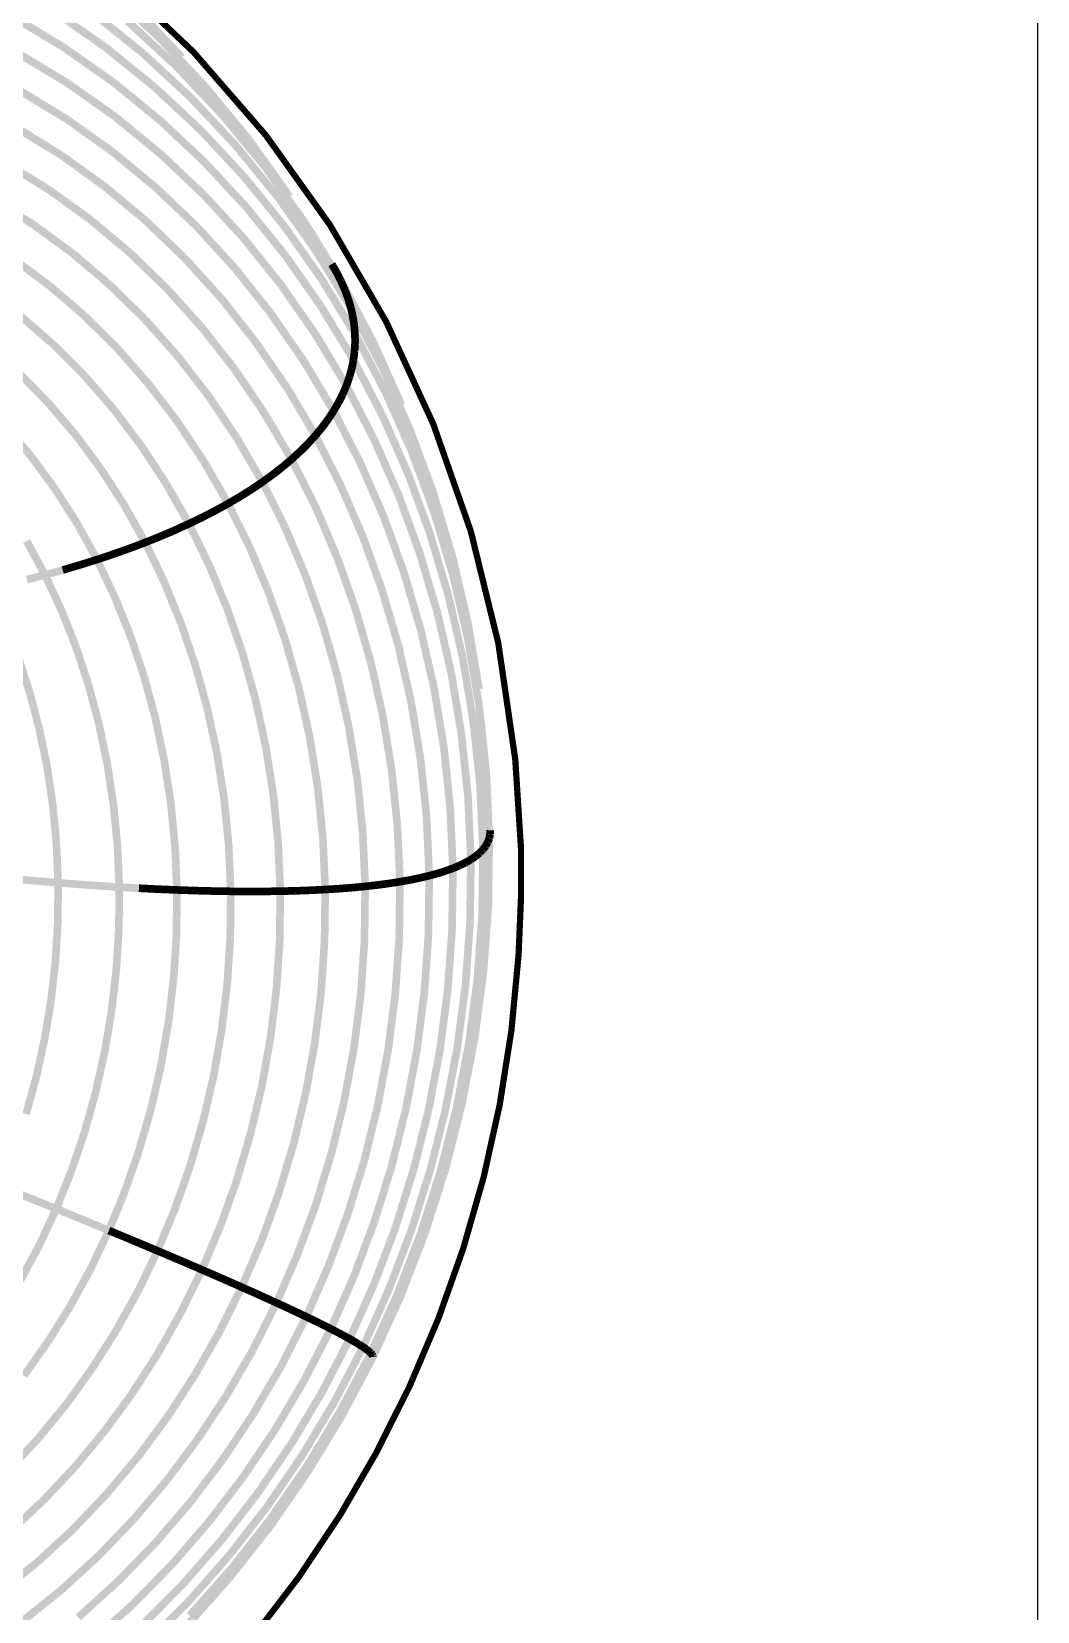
# Model space of a CAD drawing. Extents: x 0 to 350, y 0 to 388.
# Drawn here: x 244.1 to 350, y 129.4 to 295.8 of the extents above; entities that cross this region are included whole.
import ezdxf

# ---------------------------------------------------------------- set-up
doc = ezdxf.new("R2010")
doc.units = 0
doc.layers.get('0').update_dxf_attribs({"linetype": 'CONTINUOUS'})

msp = doc.modelspace()

# ---------------------------------------------------------------- linework, layer by layer
at = {"color": 7}
msp.add_lwpolyline([(0, 387.742), (350, 387.742), (350, 30.744), (0, 30.744), (0, 387.742)], close=True, dxfattribs=at)
at = {"color": 1, "const_width": 0.6543}
msp.add_lwpolyline([(267.608, 126.895), (272.276, 133.022), (276.553, 139.435), (280.429, 146.112), (283.894, 153.034), (286.934, 160.178), (289.54, 167.523), (291.699, 175.048), (293.401, 182.732), (294.633, 190.552), (295.384, 198.49), (295.64, 204.515), (295.643, 206.522), (295.643, 209.67), (295.035, 219.112), (293.252, 231.337), (290.353, 243.136), (286.395, 254.448), (281.441, 265.21), (275.547, 275.362), (268.773, 284.841), (261.178, 293.584), (252.823, 301.53)], dxfattribs=at)
at = {"color": 5, "const_width": 0.8068}
for points in [[(257.375, 295.281), (252.047, 300.186)], [(251.919, 294.083), (246.505, 297.871)], [(255.921, 293.4), (250.595, 297.696)], [(259.934, 293.045), (254.82, 298.431)], [(247.492, 294.1), (242.042, 297.375)], [(259.425, 292.038), (254.241, 296.834)], [(262.368, 290.001), (257.375, 295.281)], [(247.944, 290.303), (242.708, 293.47)], [(252.71, 290.429), (247.492, 294.1)], [(257.069, 289.906), (251.919, 294.083)], [(260.951, 288.724), (255.921, 293.4)], [(264.284, 286.876), (259.425, 292.038)], [(247.852, 286.511), (242.843, 289.563)], [(252.955, 286.755), (247.944, 290.303)], [(257.674, 286.378), (252.71, 290.429)], [(261.935, 285.36), (257.069, 289.906)], [(267.003, 284.372), (262.368, 290.001)], [(265.665, 283.691), (260.951, 288.724)], [(252.65, 283.089), (247.852, 286.511)], [(257.724, 282.84), (252.955, 286.755)], [(262.363, 281.97), (257.674, 286.378)], [(268.796, 281.372), (264.284, 286.876)], [(247.217, 282.746), (242.439, 285.68)], [(266.493, 280.465), (261.935, 285.36)], [(271.267, 278.419), (267.003, 284.372)], [(251.792, 279.456), (247.217, 282.746)], [(257.215, 279.313), (252.65, 283.089)], [(262.228, 278.576), (257.724, 282.84)], [(270.043, 278.322), (265.665, 283.691)], [(246.039, 279.039), (241.5, 281.851)], [(266.758, 277.223), (262.363, 281.97)], [(272.945, 275.55), (268.796, 281.372)], [(256.147, 275.827), (251.792, 279.456)], [(261.527, 275.203), (257.215, 279.313)], [(270.728, 275.245), (266.493, 280.465)], [(244.325, 275.413), (240.029, 278.102)], [(250.387, 275.885), (246.039, 279.039)], [(266.451, 273.984), (262.228, 278.576)], [(274.07, 272.645), (270.043, 278.322)], [(254.524, 272.404), (250.387, 275.885)], [(260.26, 271.872), (256.147, 275.827)], [(270.841, 272.159), (266.758, 277.223)], [(248.44, 272.398), (244.325, 275.413)], [(265.57, 270.774), (261.527, 275.203)], [(274.622, 269.722), (270.728, 275.245)], [(276.714, 269.437), (272.945, 275.55)], [(270.374, 269.087), (266.451, 273.984)], [(277.726, 266.682), (274.07, 272.645)], [(245.965, 269.021), (242.086, 271.898)], [(252.356, 269.069), (248.44, 272.398)], [(258.433, 268.611), (254.524, 272.404)], [(264.118, 267.614), (260.26, 271.872)], [(274.595, 266.802), (270.841, 272.159)], [(275.725, 271.261), (276.251, 270.351)], [(269.326, 266.049), (265.57, 270.774)], [(278.16, 263.922), (274.622, 269.722)], [(276.251, 270.351), (276.714, 269.437)], [(276.714, 269.437), (277.115, 268.52)], [(280.088, 263.059), (276.714, 269.437)], [(249.659, 265.846), (245.965, 269.021)], [(256.057, 265.442), (252.356, 269.069)], [(262.099, 264.525), (258.433, 268.611)], [(267.7, 263.069), (264.118, 267.614)], [(273.982, 263.904), (270.374, 269.087)], [(277.115, 268.52), (277.453, 267.601)], [(277.453, 267.601), (277.726, 266.682)], [(253.15, 262.387), (249.659, 265.846)], [(272.78, 261.048), (269.326, 266.049)], [(278.005, 261.174), (274.595, 266.802)], [(277.726, 266.682), (277.935, 265.762)], [(281, 260.461), (277.726, 266.682)], [(246.45, 262.759), (242.981, 265.78)], [(259.529, 261.534), (256.057, 265.442)], [(265.507, 260.167), (262.099, 264.525)], [(277.935, 265.762), (278.08, 264.841)], [(278.08, 264.841), (278.16, 263.922)], [(249.73, 259.468), (246.45, 262.759)], [(270.997, 258.258), (267.7, 263.069)], [(277.259, 258.459), (273.982, 263.904)], [(278.173, 263.003), (278.123, 262.088)], [(278.16, 263.922), (278.173, 263.003)], [(281.327, 257.87), (278.16, 263.922)], [(283.053, 256.448), (280.088, 263.059)], [(256.424, 258.659), (253.15, 262.387)], [(262.756, 257.364), (259.529, 261.534)], [(275.919, 255.797), (272.78, 261.048)], [(278.005, 261.174), (277.822, 260.265)], [(278.123, 262.088), (278.005, 261.174)], [(281.059, 255.302), (278.005, 261.174)], [(245.821, 256.707), (242.752, 259.829)], [(252.805, 255.921), (249.73, 259.468)], [(268.64, 255.552), (265.507, 260.167)], [(277.574, 259.359), (277.259, 258.459)], [(277.822, 260.265), (277.574, 259.359)], [(283.877, 254.01), (281, 260.461)], [(259.467, 254.679), (256.424, 258.659)], [(273.993, 253.205), (270.997, 258.258)], [(276.878, 257.565), (276.432, 256.678)], [(277.259, 258.459), (276.878, 257.565)], [(280.194, 252.778), (277.259, 258.459)], [(284.11, 251.593), (281.327, 257.87)], [(248.699, 253.341), (245.821, 256.707)], [(255.665, 252.136), (252.805, 255.921)], [(265.723, 252.949), (262.756, 257.364)], [(276.432, 256.678), (275.919, 255.797)], [(262.268, 250.468), (259.467, 254.679)], [(271.487, 250.702), (268.64, 255.552)], [(275.342, 254.923), (274.7, 254.059)], [(275.919, 255.797), (275.342, 254.923)], [(278.73, 250.315), (275.919, 255.797)], [(283.744, 249.213), (281.059, 255.302)], [(244.136, 250.935), (241.455, 254.121)], [(251.375, 249.747), (248.699, 253.341)], [(268.421, 248.309), (265.723, 252.949)], [(273.993, 253.205), (273.221, 252.36)], [(274.7, 254.059), (273.993, 253.205)], [(276.674, 247.93), (273.993, 253.205)], [(282.774, 246.885), (280.194, 252.778)], [(286.348, 247.357), (283.877, 254.01)], [(246.63, 247.533), (244.136, 250.935)], [(258.297, 248.127), (255.665, 252.136)], [(272.386, 251.526), (271.487, 250.702)], [(273.221, 252.36), (272.386, 251.526)], [(286.5, 245.118), (284.11, 251.593)], [(253.837, 245.943), (251.375, 249.747)], [(264.813, 246.041), (262.268, 250.468)], [(270.527, 249.892), (269.504, 249.094)], [(271.487, 250.702), (270.527, 249.892)], [(274.038, 245.642), (271.487, 250.702)], [(281.201, 244.628), (278.73, 250.315)], [(286.048, 242.93), (283.744, 249.213)], [(248.926, 243.931), (246.63, 247.533)], [(260.689, 243.914), (258.297, 248.127)], [(267.278, 247.539), (266.075, 246.782)], [(268.421, 248.309), (267.278, 247.539)], [(269.504, 249.094), (268.421, 248.309)], [(270.838, 243.466), (268.421, 248.309)], [(279.033, 242.457), (276.674, 247.93)], [(256.078, 241.943), (253.837, 245.943)], [(264.813, 246.041), (263.495, 245.316)], [(266.075, 246.782), (264.813, 246.041)], [(267.094, 241.419), (264.813, 246.041)], [(284.988, 240.805), (282.774, 246.885)], [(288.403, 240.53), (286.348, 247.357)], [(262.12, 244.606), (260.689, 243.914)], [(263.495, 245.316), (262.12, 244.606)], [(276.281, 240.391), (274.038, 245.642)], [(283.323, 238.76), (281.201, 244.628)], [(288.488, 238.475), (286.5, 245.118)], [(251.014, 240.144), (248.926, 243.931)], [(257.667, 242.582), (256.078, 241.943)], [(259.205, 243.239), (257.667, 242.582)], [(260.689, 243.914), (259.205, 243.239)], [(262.833, 239.515), (260.689, 243.914)], [(272.965, 238.441), (270.838, 243.466)], [(287.964, 236.482), (286.048, 242.93)], [(245.535, 238.528), (243.596, 242.105)], [(254.438, 241.325), (252.75, 240.724)], [(256.078, 241.943), (254.438, 241.325)], [(258.086, 237.768), (256.078, 241.943)], [(269.101, 236.623), (267.094, 241.419)], [(281.059, 236.812), (279.033, 242.457)], [(249.232, 239.584), (247.405, 239.045)], [(251.014, 240.144), (249.232, 239.584)], [(252.75, 240.724), (251.014, 240.144)], [(252.887, 236.19), (251.014, 240.144)], [(264.72, 234.95), (262.833, 239.515)], [(278.209, 234.971), (276.281, 240.391)], [(286.832, 234.565), (284.988, 240.805)], [(290.034, 233.56), (288.403, 240.53)], [(245.535, 238.528), (243.623, 238.031)], [(247.405, 239.045), (245.535, 238.528)], [(247.274, 234.792), (245.535, 238.528)], [(259.853, 233.434), (258.086, 237.768)], [(274.791, 233.253), (272.965, 238.441)], [(285.089, 232.739), (283.323, 238.76)], [(290.066, 231.692), (288.488, 238.475)], [(254.535, 232.085), (252.887, 236.19)], [(270.826, 231.673), (269.101, 236.623)], [(282.746, 231.016), (281.059, 236.812)], [(289.487, 229.9), (287.964, 236.482)], [(248.804, 230.914), (247.274, 234.792)], [(266.342, 230.239), (264.72, 234.95)], [(279.813, 229.409), (278.209, 234.971)], [(288.295, 228.194), (286.832, 234.565)], [(261.372, 228.961), (259.853, 233.434)], [(276.312, 227.93), (274.791, 233.253)], [(286.492, 226.59), (285.089, 232.739)], [(291.237, 226.474), (290.034, 233.56)], [(250.121, 226.912), (248.804, 230.914)], [(255.951, 227.849), (254.535, 232.085)], [(272.262, 226.591), (270.826, 231.673)], [(284.084, 225.095), (282.746, 231.016)], [(291.229, 224.797), (290.066, 231.692)], [(243.924, 226.153), (242.704, 229.927)], [(267.693, 225.4), (266.342, 230.239)], [(281.088, 223.727), (279.813, 229.409)], [(290.609, 223.206), (289.487, 229.9)], [(257.134, 223.5), (255.951, 227.849)], [(262.639, 224.368), (261.372, 228.961)], [(277.52, 222.491), (276.312, 227.93)], [(289.374, 221.717), (288.295, 228.194)], [(244.941, 222.278), (243.924, 226.153)], [(251.219, 222.801), (250.121, 226.912)], [(273.404, 221.4), (272.262, 226.591)], [(287.525, 220.336), (286.492, 226.59)], [(263.646, 219.674), (262.639, 224.368)], [(268.768, 220.459), (267.693, 225.4)], [(285.072, 219.078), (284.084, 225.095)], [(291.975, 217.819), (291.229, 224.797)], [(252.094, 218.602), (251.219, 222.801)], [(258.075, 219.054), (257.134, 223.5)], [(282.028, 217.951), (281.088, 223.727)], [(291.328, 216.435), (290.609, 223.206)], [(245.751, 218.318), (244.941, 222.278)], [(274.248, 216.12), (273.404, 221.4)], [(278.412, 216.961), (277.52, 222.491)], [(290.064, 215.161), (289.374, 221.717)], [(264.392, 214.902), (263.646, 219.674)], [(269.562, 215.433), (268.768, 220.459)], [(288.188, 214.008), (287.525, 220.336)], [(246.352, 214.292), (245.751, 218.318)], [(252.743, 214.331), (252.094, 218.602)], [(258.771, 214.534), (258.075, 219.054)], [(282.631, 212.102), (282.028, 217.951)], [(285.706, 212.987), (285.072, 219.078)], [(292.299, 210.789), (291.975, 217.819)], [(274.789, 210.777), (274.248, 216.12)], [(278.985, 211.364), (278.412, 216.961)], [(291.64, 209.611), (291.328, 216.435)], [(246.742, 210.214), (246.352, 214.292)], [(253.162, 210.008), (252.743, 214.331)], [(259.221, 209.959), (258.771, 214.534)], [(264.871, 210.071), (264.392, 214.902)], [(270.074, 210.345), (269.562, 215.433)], [(290.365, 208.555), (290.064, 215.161)], [(285.981, 206.848), (285.706, 212.987)], [(288.476, 207.632), (288.188, 214.008)], [(279.237, 205.722), (278.985, 211.364)], [(282.896, 206.21), (282.631, 212.102)], [(292.381, 211.208), (292.299, 210.789)], [(292.396, 211.639), (292.381, 211.208)], [(246.918, 206.105), (246.742, 210.214)], [(253.352, 205.649), (253.162, 210.008)], [(259.423, 205.347), (259.221, 209.959)], [(265.086, 205.202), (264.871, 210.071)], [(270.301, 205.216), (270.074, 210.345)], [(275.029, 205.391), (274.789, 210.777)], [(291.64, 209.611), (291.284, 209.244)], [(291.546, 202.765), (291.64, 209.611)], [(291.928, 209.991), (291.64, 209.611)], [(292.148, 210.384), (291.928, 209.991)], [(292.299, 210.789), (292.148, 210.384)], [(292.202, 203.736), (292.299, 210.789)], [(288.476, 207.632), (287.711, 207.355)], [(288.39, 201.234), (288.476, 207.632)], [(289.173, 207.924), (288.476, 207.632)], [(289.803, 208.233), (289.173, 207.924)], [(290.365, 208.555), (289.803, 208.233)], [(290.275, 201.927), (290.365, 208.555)], [(290.858, 208.893), (290.365, 208.555)], [(291.284, 209.244), (290.858, 208.893)], [(244.701, 206.291), (242.451, 206.494)], [(246.918, 206.105), (244.701, 206.291)], [(246.882, 201.98), (246.918, 206.105)], [(249.1, 205.935), (246.918, 206.105)], [(251.245, 205.784), (249.1, 205.935)], [(281.739, 206.03), (280.519, 205.868)], [(282.896, 206.21), (281.739, 206.03)], [(282.82, 200.297), (282.896, 206.21)], [(283.989, 206.405), (282.896, 206.21)], [(285.018, 206.619), (283.989, 206.405)], [(285.981, 206.848), (285.018, 206.619)], [(285.902, 200.688), (285.981, 206.848)], [(286.88, 207.093), (285.981, 206.848)], [(287.711, 207.355), (286.88, 207.093)], [(253.352, 205.649), (251.245, 205.784)], [(253.31, 201.273), (253.352, 205.649)], [(255.418, 205.53), (253.352, 205.649)], [(257.442, 205.43), (255.418, 205.53)], [(259.423, 205.347), (257.442, 205.43)], [(259.376, 200.717), (259.423, 205.347)], [(261.357, 205.281), (259.423, 205.347)], [(263.247, 205.233), (261.357, 205.281)], [(265.086, 205.202), (263.247, 205.233)], [(265.034, 200.314), (265.086, 205.202)], [(266.876, 205.189), (265.086, 205.202)], [(268.616, 205.194), (266.876, 205.19)], [(270.301, 205.216), (268.616, 205.194)], [(270.242, 200.071), (270.301, 205.216)], [(271.932, 205.257), (270.301, 205.218)], [(273.509, 205.315), (271.932, 205.257)], [(275.029, 205.391), (273.509, 205.315)], [(274.964, 199.985), (275.029, 205.391)], [(276.491, 205.484), (275.029, 205.391)], [(277.894, 205.595), (276.491, 205.484)], [(279.237, 205.722), (277.894, 205.595)], [(279.167, 200.061), (279.237, 205.722)], [(280.519, 205.868), (279.237, 205.722)], [(291.049, 195.924), (291.546, 202.765)], [(291.685, 196.69), (292.202, 203.736)], [(246.633, 197.859), (246.882, 201.98)], [(253.038, 196.902), (253.31, 201.273)], [(287.933, 194.84), (288.39, 201.234)], [(289.796, 195.305), (290.275, 201.927)], [(259.079, 196.091), (259.376, 200.717)], [(264.714, 195.432), (265.034, 200.314)], [(269.9, 194.928), (270.242, 200.071)], [(274.598, 194.584), (274.964, 199.985)], [(278.777, 194.404), (279.167, 200.061)], [(282.407, 194.388), (282.82, 200.297)], [(285.465, 194.532), (285.902, 200.688)], [(246.172, 193.758), (246.633, 197.859)], [(252.537, 192.553), (253.038, 196.902)], [(258.538, 191.488), (259.079, 196.091)], [(290.752, 189.679), (291.685, 196.69)], [(264.13, 190.572), (264.714, 195.432)], [(269.274, 189.811), (269.9, 194.928)], [(273.931, 189.21), (274.598, 194.584)], [(278.068, 188.775), (278.777, 194.404)], [(281.657, 188.508), (282.407, 194.388)], [(284.675, 188.408), (285.465, 194.532)], [(287.105, 188.479), (287.933, 194.84)], [(288.931, 188.715), (289.796, 195.305)], [(290.147, 189.118), (291.049, 195.924)], [(245.502, 189.694), (246.172, 193.758)], [(251.809, 188.243), (252.537, 192.553)], [(257.753, 186.927), (258.538, 191.488)], [(244.625, 185.686), (245.502, 189.694)], [(263.285, 185.757), (264.13, 190.572)], [(268.369, 184.74), (269.274, 189.811)], [(289.407, 182.732), (290.752, 189.679)], [(250.858, 183.992), (251.809, 188.243)], [(272.966, 183.884), (273.931, 189.21)], [(277.043, 183.196), (278.068, 188.775)], [(280.574, 182.681), (281.657, 188.508)], [(283.536, 182.341), (284.675, 188.408)], [(285.91, 182.175), (287.105, 188.479)], [(287.683, 182.188), (288.931, 188.715)], [(288.851, 182.374), (290.147, 189.118)], [(256.726, 182.427), (257.753, 186.927)], [(243.546, 181.749), (244.625, 185.686)], [(262.181, 181.007), (263.285, 185.757)], [(267.188, 179.737), (268.369, 184.74)], [(249.689, 179.816), (250.858, 183.992)], [(271.708, 178.631), (272.966, 183.884)], [(275.708, 177.694), (277.043, 183.196)], [(279.164, 176.933), (280.574, 182.681)], [(287.656, 175.879), (289.407, 182.732)], [(255.463, 178.01), (256.726, 182.427)], [(260.826, 176.341), (262.181, 181.007)], [(282.053, 176.353), (283.536, 182.341)], [(284.354, 175.957), (285.91, 182.175)], [(286.06, 175.747), (287.683, 182.188)], [(287.161, 175.72), (288.851, 182.374)], [(248.306, 175.734), (249.689, 179.816)], [(265.737, 174.825), (267.188, 179.737)], [(253.971, 173.689), (255.463, 178.01)], [(270.163, 173.47), (271.708, 178.631)], [(274.07, 172.289), (275.708, 177.694)], [(259.223, 171.779), (260.826, 176.341)], [(277.434, 171.287), (279.164, 176.933)], [(280.231, 170.473), (282.053, 176.353)], [(246.714, 171.764), (248.306, 175.734)], [(264.022, 170.021), (265.737, 174.825)], [(282.446, 169.85), (284.354, 175.957)], [(284.067, 169.42), (286.06, 175.747)], [(285.089, 169.186), (287.161, 175.72)], [(285.508, 169.149), (287.656, 175.879)], [(244.782, 172.551), (242.81, 173.349)], [(252.256, 169.486), (253.971, 173.689)], [(268.337, 168.425), (270.163, 173.47)], [(246.714, 171.764), (244.782, 172.551)], [(244.923, 167.922), (246.714, 171.764)], [(248.605, 170.991), (246.714, 171.764)], [(250.451, 170.232), (248.605, 170.991)], [(257.38, 167.342), (259.223, 171.779)], [(272.133, 167.004), (274.07, 172.289)], [(275.389, 165.769), (277.434, 171.287)], [(250.322, 165.42), (252.256, 169.486)], [(252.256, 169.486), (250.451, 170.232)], [(254.011, 168.756), (252.256, 169.486)], [(262.052, 165.348), (264.022, 170.021)], [(278.08, 164.724), (280.231, 170.473)], [(280.192, 163.878), (282.446, 169.85)], [(281.714, 163.234), (284.067, 169.42)], [(242.937, 164.224), (244.923, 167.922)], [(255.72, 168.041), (254.011, 168.756)], [(257.38, 167.342), (255.72, 168.041)], [(266.238, 163.517), (268.337, 168.425)], [(282.64, 162.797), (285.089, 169.186)], [(282.97, 162.567), (285.508, 169.149)], [(255.305, 163.048), (257.38, 167.342)], [(258.99, 166.66), (257.38, 167.342)], [(260.547, 165.996), (258.99, 166.66)], [(262.052, 165.348), (260.547, 165.996)], [(269.91, 161.863), (272.133, 167.004)], [(248.182, 161.505), (250.322, 165.42)], [(259.833, 160.824), (262.052, 165.348)], [(263.503, 164.718), (262.052, 165.348)], [(264.899, 164.108), (263.503, 164.718)], [(273.039, 160.397), (275.389, 165.769)], [(275.609, 159.129), (278.08, 164.724)], [(253.007, 158.913), (255.305, 163.048)], [(263.876, 158.765), (266.238, 163.517)], [(266.238, 163.517), (264.899, 164.108)], [(267.521, 162.946), (266.238, 163.517)], [(268.745, 162.393), (267.521, 162.946)], [(277.602, 158.067), (280.192, 163.878)], [(279.01, 157.215), (281.714, 163.234)], [(279.829, 156.58), (282.64, 162.797)], [(245.842, 157.758), (248.182, 161.505)], [(267.404, 156.886), (269.91, 161.863)], [(269.91, 161.863), (268.745, 162.393)], [(271.013, 161.353), (269.91, 161.863)], [(272.057, 160.864), (271.013, 161.353)], [(280.056, 156.162), (282.97, 162.567)], [(257.376, 156.469), (259.833, 160.824)], [(270.395, 155.198), (273.039, 160.397)], [(273.039, 160.397), (272.057, 160.864)], [(273.958, 159.952), (273.039, 160.397)], [(274.815, 159.529), (273.958, 159.952)], [(275.609, 159.129), (274.815, 159.529)], [(243.313, 154.196), (245.842, 157.758)], [(250.494, 154.956), (253.007, 158.913)], [(261.261, 154.19), (263.876, 158.765)], [(272.827, 153.712), (275.609, 159.129)], [(274.689, 152.438), (277.602, 158.067)], [(276.338, 158.751), (275.609, 159.129)], [(277.002, 158.397), (276.338, 158.751)], [(277.602, 158.067), (277.002, 158.397)], [(278.136, 157.758), (277.602, 158.067)], [(278.606, 157.474), (278.136, 157.758)], [(254.692, 152.301), (257.376, 156.469)], [(264.632, 152.093), (267.404, 156.886)], [(275.969, 151.386), (279.01, 157.215)], [(276.663, 150.557), (279.829, 156.58)], [(276.776, 149.959), (280.056, 156.162)], [(279.01, 157.215), (278.606, 157.474)], [(279.349, 156.979), (279.01, 157.215)], [(279.622, 156.767), (279.349, 156.979)], [(279.829, 156.58), (279.622, 156.767)], [(279.969, 156.416), (279.829, 156.58)], [(280.045, 156.276), (279.969, 156.416)], [(280.056, 156.162), (280.045, 156.276)], [(247.779, 151.193), (250.494, 154.956)], [(267.466, 150.189), (270.395, 155.198)], [(258.403, 149.811), (261.261, 154.19)], [(269.747, 148.495), (272.827, 153.712)], [(244.873, 147.64), (247.779, 151.193)], [(251.789, 148.336), (254.692, 152.301)], [(261.601, 147.504), (264.632, 152.093)], [(271.461, 147.02), (274.689, 152.438)], [(272.6, 145.773), (275.969, 151.386)], [(255.313, 145.645), (258.403, 149.811)], [(264.268, 145.396), (267.466, 150.189)], [(273.144, 143.986), (276.776, 149.959)], [(273.16, 144.759), (276.663, 150.557)], [(248.684, 144.593), (251.789, 148.336)], [(266.383, 143.5), (269.747, 148.495)], [(241.788, 144.314), (244.873, 147.64)], [(258.327, 143.14), (261.601, 147.504)], [(267.936, 141.832), (271.461, 147.02)], [(245.386, 141.086), (248.684, 144.593)], [(252.008, 141.712), (255.313, 145.645)], [(260.81, 140.836), (264.268, 145.396)], [(268.92, 140.397), (272.6, 145.773)], [(269.332, 139.207), (273.16, 144.759)], [(254.823, 139.017), (258.327, 143.14)], [(262.746, 138.749), (266.383, 143.5)], [(269.177, 138.264), (273.144, 143.986)], [(241.909, 137.831), (245.386, 141.086)], [(248.497, 138.026), (252.008, 141.712)], [(264.126, 136.894), (267.936, 141.832)], [(257.109, 136.528), (260.81, 140.836)], [(264.942, 135.282), (268.92, 140.397)], [(244.797, 134.604), (248.497, 138.026)], [(251.101, 135.154), (254.823, 139.017)], [(258.854, 134.259), (262.746, 138.749)], [(264.888, 132.821), (269.177, 138.264)], [(265.195, 133.922), (269.332, 139.207)], [(253.18, 132.49), (257.109, 136.528)], [(260.047, 132.23), (264.126, 136.894)], [(240.924, 131.461), (244.797, 134.604)], [(247.179, 131.567), (251.101, 135.154)], [(260.685, 130.449), (264.942, 135.282)], [(254.722, 130.052), (258.854, 134.259)], [(260.298, 127.675), (264.888, 132.821)], [(260.766, 128.928), (265.195, 133.922)], [(243.073, 128.271), (247.179, 131.567)], [(249.039, 128.741), (253.18, 132.49)], [(255.717, 127.857), (260.047, 132.23)], [(250.366, 126.144), (254.722, 130.052)], [(256.165, 125.918), (260.685, 130.449)]]:
    msp.add_lwpolyline(points, dxfattribs=at)

doc.saveas('drawing.dxf')
